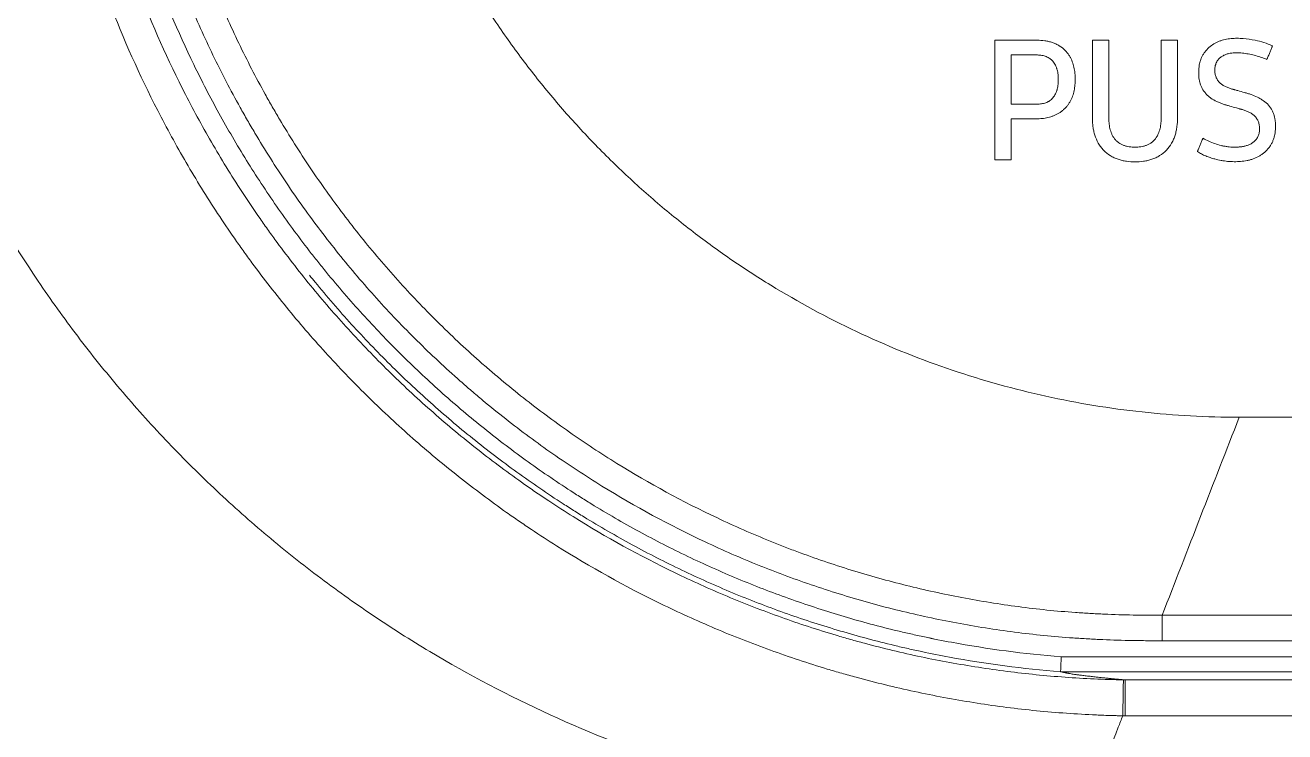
# Model space of a CAD drawing. Header units: millimetres. Extents: x 70151 to 230897, y 35202 to 113211.
# Drawn here: x 172245.05 to 172287.37, y 76240.52 to 76264.26 of the extents above; entities that cross this region are included whole.
import ezdxf

# ---------------------------------------------------------------- set-up
doc = ezdxf.new("R2010")
doc.units = ezdxf.units.MM
doc.header["$LTSCALE"] = 50
doc.layers.add('2-con', color=2, linetype='Continuous')
doc.layers.add('mark-B', color=2, linetype='Continuous', lineweight=20)

# ---------------------------------------------------------------- blocks, each defined once
blk = doc.blocks.new('무풍1way 일반')
at = {"layer": 'mark-B'}
for p, q in [((0, -24.854), (514.58, -24.854)), ((0, -24.854), (514.58, -24.854)), ((514.559, -25.356), (0, -25.356)), ((514.559, -25.356), (0, -25.356)), ((515.396, -43.434), (516.238, -43.434)), ((516.238, -43.929), (515.368, -43.929)), ((516.786, -46.074), (515.368, -46.074))]:
    blk.add_line(p, q, dxfattribs=at)
for points, degree, knots in [([(514.006, -19.591), (513.549, -20.71), (513.044, -21.971), (512.541, -23.242), (512.49, -23.371)], 3, [0, 0, 0, 0, 0.898533, 1, 1, 1, 1]), ([(514.006, -19.591), (513.549, -20.71), (513.044, -21.971), (512.541, -23.242), (512.49, -23.371)], 3, [0, 0, 0, 0, 0.898533, 1, 1, 1, 1]), ([(552.177, -43.727), (551.89, -43.11), (550.912, -41.135), (549.389, -38.588), (547.837, -36.421), (546.899, -35.222), (546.172, -34.341), (545.422, -33.48), (544.391, -32.36), (543.045, -31.015), (541.343, -29.492), (539.561, -28.064), (537.704, -26.736), (535.135, -25.102), (530.414, -22.619), (525.327, -20.934), (520.835, -20.098), (519.133, -19.877), (518.182, -19.786), (517.989, -19.768)], 3, [0, 0, 0, 0, 0.046668, 0.15112, 0.203345, 0.229458, 0.255571, 0.281684, 0.307796, 0.360022, 0.412248, 0.464473, 0.516699, 0.568925, 0.673376, 0.882279, 0.934504, 0.98673, 1, 1, 1, 1]), ([(552.177, -43.727), (551.89, -43.11), (550.912, -41.135), (549.389, -38.588), (547.837, -36.421), (546.899, -35.222), (546.172, -34.341), (545.422, -33.48), (544.391, -32.36), (543.045, -31.015), (541.343, -29.492), (539.561, -28.064), (537.704, -26.736), (535.135, -25.102), (530.414, -22.619), (525.327, -20.934), (520.835, -20.098), (519.133, -19.877), (518.182, -19.786), (517.989, -19.768)], 3, [0, 0, 0, 0, 0.046668, 0.15112, 0.203345, 0.229458, 0.255571, 0.281684, 0.307796, 0.360022, 0.412248, 0.464473, 0.516699, 0.568925, 0.673376, 0.882279, 0.934504, 0.98673, 1, 1, 1, 1]), ([(0, -23.371), (85.402, -23.371), (170.804, -23.371), (277.557, -23.371), (298.907, -23.371), (341.608, -23.371), (362.959, -23.371), (405.66, -23.371), (427.01, -23.371), (469.711, -23.371), (491.062, -23.371), (512.412, -23.371)], 3, [0, 0, 0, 0, 0.5, 0.5, 0.625, 0.625, 0.75, 0.75, 0.875, 0.875, 1, 1, 1, 1]), ([(0, -23.371), (85.402, -23.371), (170.804, -23.371), (277.557, -23.371), (298.907, -23.371), (341.608, -23.371), (362.959, -23.371), (405.66, -23.371), (427.01, -23.371), (469.711, -23.371), (491.062, -23.371), (512.412, -23.371)], 3, [0, 0, 0, 0, 0.5, 0.5, 0.625, 0.625, 0.75, 0.75, 0.875, 0.875, 1, 1, 1, 1]), ([(512.412, -24.578), (512.412, -24.576), (512.412, -24.566), (512.412, -24.53), (512.412, -24.505), (512.412, -24.439), (512.412, -24.399), (512.412, -24.307), (512.412, -24.255), (512.412, -24.14), (512.412, -24.078), (512.412, -23.946), (512.412, -23.877), (512.412, -23.735), (512.412, -23.662), (512.412, -23.516), (512.412, -23.443), (512.412, -23.371)], 3, [0, 0, 0, 0, 0.125, 0.125, 0.25, 0.25, 0.375, 0.375, 0.5, 0.5, 0.625, 0.625, 0.75, 0.75, 0.875, 0.875, 1, 1, 1, 1]), ([(512.412, -24.578), (512.412, -24.576), (512.412, -24.566), (512.412, -24.53), (512.412, -24.505), (512.412, -24.439), (512.412, -24.399), (512.412, -24.307), (512.412, -24.255), (512.412, -24.14), (512.412, -24.078), (512.412, -23.946), (512.412, -23.877), (512.412, -23.735), (512.412, -23.662), (512.412, -23.516), (512.412, -23.443), (512.412, -23.371)], 3, [0, 0, 0, 0, 0.125, 0.125, 0.25, 0.25, 0.375, 0.375, 0.5, 0.5, 0.625, 0.625, 0.75, 0.75, 0.875, 0.875, 1, 1, 1, 1]), ([(512.471, -24.578), (512.471, -24.577), (512.471, -24.568), (512.471, -24.533), (512.471, -24.508), (512.472, -24.443), (512.472, -24.403), (512.473, -24.311), (512.474, -24.259), (512.476, -24.144), (512.477, -24.082), (512.479, -23.95), (512.481, -23.88), (512.483, -23.737), (512.485, -23.664), (512.487, -23.517), (512.489, -23.443), (512.49, -23.371)], 3, [0, 0, 0, 0, 0.125, 0.125, 0.25, 0.25, 0.375, 0.375, 0.5, 0.5, 0.625, 0.625, 0.75, 0.75, 0.875, 0.875, 1, 1, 1, 1]), ([(512.471, -24.578), (512.471, -24.577), (512.471, -24.568), (512.471, -24.533), (512.471, -24.508), (512.472, -24.443), (512.472, -24.403), (512.473, -24.311), (512.474, -24.259), (512.476, -24.144), (512.477, -24.082), (512.479, -23.95), (512.481, -23.88), (512.483, -23.737), (512.485, -23.664), (512.487, -23.517), (512.489, -23.443), (512.49, -23.371)], 3, [0, 0, 0, 0, 0.125, 0.125, 0.25, 0.25, 0.375, 0.375, 0.5, 0.5, 0.625, 0.625, 0.75, 0.75, 0.875, 0.875, 1, 1, 1, 1]), ([(512.49, -23.371), (512.495, -23.371), (512.501, -23.372), (512.511, -23.372), (512.527, -23.372), (512.564, -23.373), (512.638, -23.374), (512.786, -23.378), (513.081, -23.387), (513.671, -23.41), (514.174, -23.441), (515.18, -23.515), (515.847, -23.584), (516.844, -23.715), (517.175, -23.764), (517.837, -23.869), (518.167, -23.926), (519.156, -24.112), (519.813, -24.253), (520.793, -24.492), (521.12, -24.576), (521.608, -24.709), (521.771, -24.755), (522.095, -24.848), (522.257, -24.895), (523.062, -25.139), (523.699, -25.35), (524.957, -25.805), (525.578, -26.049), (526.499, -26.439), (526.803, -26.573), (527.409, -26.849), (527.711, -26.991), (529.207, -27.721), (530.373, -28.369), (531.793, -29.261), (532.215, -29.535), (532.704, -29.865), (532.912, -30.009), (533.05, -30.106), (533.119, -30.154), (533.464, -30.398), (533.736, -30.596), (534.274, -30.998), (534.54, -31.203), (535.328, -31.826), (535.841, -32.254), (536.842, -33.136), (537.33, -33.59), (538.28, -34.523), (538.743, -35.001), (539.644, -35.985), (540.082, -36.489), (540.72, -37.264), (540.929, -37.526), (541.342, -38.056), (541.545, -38.324), (541.795, -38.664), (541.844, -38.732), (541.944, -38.869), (541.993, -38.937), (542.14, -39.143), (542.237, -39.281), (542.526, -39.695), (542.714, -39.974), (543.266, -40.815), (543.617, -41.385), (544.289, -42.538), (544.608, -43.123), (545.519, -44.901), (546.063, -46.118), (546.782, -47.99), (547.005, -48.622), (547.263, -49.423), (547.339, -49.664), (547.413, -49.906), (547.462, -50.067), (547.486, -50.148), (547.605, -50.553), (547.695, -50.877), (547.953, -51.852), (548.106, -52.505), (548.377, -53.813), (548.495, -54.47), (548.696, -55.787), (548.779, -56.448), (548.91, -57.774), (548.958, -58.439), (549.017, -59.773), (549.029, -60.442), (549.02, -61.45), (549.012, -61.786), (548.994, -62.291), (548.986, -62.46), (548.97, -62.797), (548.96, -62.966), (548.906, -63.808), (548.845, -64.479), (548.685, -65.818), (548.587, -66.486), (548.47, -67.151)], 3, [0, 0, 0, 0, 0.000244, 0.000244, 0.000488, 0.000977, 0.001953, 0.003906, 0.007812, 0.015625, 0.03125, 0.03125, 0.0625, 0.0625, 0.078125, 0.078125, 0.09375, 0.09375, 0.125, 0.125, 0.140625, 0.140625, 0.148437, 0.148437, 0.15625, 0.15625, 0.1875, 0.1875, 0.21875, 0.21875, 0.234375, 0.234375, 0.25, 0.25, 0.3125, 0.3125, 0.328125, 0.335937, 0.339844, 0.339844, 0.34375, 0.34375, 0.359375, 0.359375, 0.375, 0.375, 0.40625, 0.40625, 0.4375, 0.4375, 0.46875, 0.46875, 0.5, 0.5, 0.515625, 0.515625, 0.53125, 0.53125, 0.535156, 0.535156, 0.539062, 0.539062, 0.546875, 0.546875, 0.5625, 0.5625, 0.59375, 0.59375, 0.625, 0.625, 0.6875, 0.6875, 0.71875, 0.71875, 0.726562, 0.730469, 0.730469, 0.734375, 0.734375, 0.75, 0.75, 0.78125, 0.78125, 0.8125, 0.8125, 0.84375, 0.84375, 0.875, 0.875, 0.90625, 0.90625, 0.921875, 0.921875, 0.929687, 0.929687, 0.9375, 0.9375, 0.96875, 0.96875, 1, 1, 1, 1]), ([(512.49, -23.371), (512.495, -23.371), (512.501, -23.372), (512.511, -23.372), (512.527, -23.372), (512.564, -23.373), (512.638, -23.374), (512.786, -23.378), (513.081, -23.387), (513.671, -23.41), (514.174, -23.441), (515.18, -23.515), (515.847, -23.584), (516.844, -23.715), (517.175, -23.764), (517.837, -23.869), (518.167, -23.926), (519.156, -24.112), (519.813, -24.253), (520.793, -24.492), (521.12, -24.576), (521.608, -24.709), (521.771, -24.755), (522.095, -24.848), (522.257, -24.895), (523.062, -25.139), (523.699, -25.35), (524.957, -25.805), (525.578, -26.049), (526.499, -26.439), (526.803, -26.573), (527.409, -26.849), (527.711, -26.991), (529.207, -27.721), (530.373, -28.369), (531.793, -29.261), (532.215, -29.535), (532.704, -29.865), (532.912, -30.009), (533.05, -30.106), (533.119, -30.154), (533.464, -30.398), (533.736, -30.596), (534.274, -30.998), (534.54, -31.203), (535.328, -31.826), (535.841, -32.254), (536.842, -33.136), (537.33, -33.59), (538.28, -34.523), (538.743, -35.001), (539.644, -35.985), (540.082, -36.489), (540.72, -37.264), (540.929, -37.526), (541.342, -38.056), (541.545, -38.324), (541.795, -38.664), (541.844, -38.732), (541.944, -38.869), (541.993, -38.937), (542.14, -39.143), (542.237, -39.281), (542.526, -39.695), (542.714, -39.974), (543.266, -40.815), (543.617, -41.385), (544.289, -42.538), (544.608, -43.123), (545.519, -44.901), (546.063, -46.118), (546.782, -47.99), (547.005, -48.622), (547.263, -49.423), (547.339, -49.664), (547.413, -49.906), (547.462, -50.067), (547.486, -50.148), (547.605, -50.553), (547.695, -50.877), (547.953, -51.852), (548.106, -52.505), (548.377, -53.813), (548.495, -54.47), (548.696, -55.787), (548.779, -56.448), (548.91, -57.774), (548.958, -58.439), (549.017, -59.773), (549.029, -60.442), (549.02, -61.45), (549.012, -61.786), (548.994, -62.291), (548.986, -62.46), (548.97, -62.797), (548.96, -62.966), (548.906, -63.808), (548.845, -64.479), (548.685, -65.818), (548.587, -66.486), (548.47, -67.151)], 3, [0, 0, 0, 0, 0.000244, 0.000244, 0.000488, 0.000977, 0.001953, 0.003906, 0.007812, 0.015625, 0.03125, 0.03125, 0.0625, 0.0625, 0.078125, 0.078125, 0.09375, 0.09375, 0.125, 0.125, 0.140625, 0.140625, 0.148437, 0.148437, 0.15625, 0.15625, 0.1875, 0.1875, 0.21875, 0.21875, 0.234375, 0.234375, 0.25, 0.25, 0.3125, 0.3125, 0.328125, 0.335937, 0.339844, 0.339844, 0.34375, 0.34375, 0.359375, 0.359375, 0.375, 0.375, 0.40625, 0.40625, 0.4375, 0.4375, 0.46875, 0.46875, 0.5, 0.5, 0.515625, 0.515625, 0.53125, 0.53125, 0.535156, 0.535156, 0.539062, 0.539062, 0.546875, 0.546875, 0.5625, 0.5625, 0.59375, 0.59375, 0.625, 0.625, 0.6875, 0.6875, 0.71875, 0.71875, 0.726562, 0.730469, 0.730469, 0.734375, 0.734375, 0.75, 0.75, 0.78125, 0.78125, 0.8125, 0.8125, 0.84375, 0.84375, 0.875, 0.875, 0.90625, 0.90625, 0.921875, 0.921875, 0.929687, 0.929687, 0.9375, 0.9375, 0.96875, 0.96875, 1, 1, 1, 1]), ([(512.412, -24.578), (491.061, -24.578), (469.711, -24.578), (427.01, -24.578), (405.659, -24.578), (362.958, -24.578), (320.257, -24.578), (192.154, -24.578), (85.402, -24.578), (0, -24.578)], 3, [0, 0, 0, 0, 0.125, 0.125, 0.25, 0.25, 0.375, 0.5, 1, 1, 1, 1]), ([(512.412, -24.578), (491.061, -24.578), (469.711, -24.578), (427.01, -24.578), (405.659, -24.578), (362.958, -24.578), (320.257, -24.578), (192.154, -24.578), (85.402, -24.578), (0, -24.578)], 3, [0, 0, 0, 0, 0.125, 0.125, 0.25, 0.25, 0.375, 0.5, 1, 1, 1, 1]), ([(514.579, -24.854), (514.372, -24.809), (514.117, -24.759), (513.189, -24.651), (512.747, -24.607), (512.414, -24.578)], 2, [0, 0, 0, 0.245966, 0.530637, 0.812612, 1, 1, 1]), ([(514.579, -24.854), (514.372, -24.809), (514.117, -24.759), (513.189, -24.651), (512.747, -24.607), (512.414, -24.578)], 2, [0, 0, 0, 0.245966, 0.530637, 0.812612, 1, 1, 1]), ([(547.409, -67), (547.413, -66.98), (547.416, -66.959), (547.423, -66.919), (547.434, -66.858), (547.458, -66.717), (547.504, -66.434), (547.592, -65.868), (547.657, -65.381), (547.775, -64.406), (547.835, -63.754), (547.888, -62.937), (547.898, -62.773), (547.915, -62.446), (547.922, -62.282), (547.941, -61.792), (547.949, -61.465), (547.959, -60.488), (547.948, -59.838), (547.893, -58.543), (547.847, -57.897), (547.722, -56.61), (547.642, -55.969), (547.449, -54.69), (547.335, -54.053), (547.073, -52.782), (546.924, -52.149), (546.675, -51.202), (546.587, -50.887), (546.472, -50.494), (546.449, -50.415), (546.402, -50.259), (546.331, -50.024), (546.061, -49.166), (545.79, -48.399), (545.093, -46.581), (544.566, -45.4), (543.682, -43.674), (543.371, -43.107), (542.72, -41.987), (542.378, -41.434), (541.842, -40.618), (541.66, -40.347), (541.38, -39.945), (541.285, -39.811), (541.142, -39.611), (541.094, -39.545), (540.998, -39.412), (540.756, -39.082), (540.51, -38.757), (540.109, -38.242), (539.905, -37.988), (539.285, -37.236), (538.86, -36.747), (537.984, -35.794), (537.534, -35.33), (536.61, -34.426), (536.136, -33.987), (535.163, -33.132), (534.665, -32.718), (533.898, -32.114), (533.64, -31.916), (533.117, -31.527), (532.852, -31.335), (532.517, -31.1), (532.45, -31.053), (532.315, -30.96), (532.113, -30.82), (531.638, -30.501), (531.227, -30.236), (529.847, -29.374), (528.713, -28.748), (527.258, -28.044), (526.965, -27.907), (526.376, -27.642), (526.08, -27.513), (525.185, -27.137), (524.581, -26.903), (523.359, -26.465), (522.74, -26.263), (521.957, -26.029), (521.8, -25.984), (521.485, -25.895), (521.327, -25.851), (520.852, -25.724), (520.535, -25.643), (519.582, -25.415), (518.944, -25.28), (517.664, -25.046), (517.021, -24.946), (515.73, -24.781), (515.082, -24.716), (513.78, -24.621), (513.127, -24.591), (512.471, -24.578)], 3, [0, 0, 0, 0, 0.000977, 0.000977, 0.001953, 0.003906, 0.007813, 0.015625, 0.03125, 0.03125, 0.0625, 0.0625, 0.070312, 0.070312, 0.078125, 0.078125, 0.09375, 0.09375, 0.125, 0.125, 0.15625, 0.15625, 0.1875, 0.1875, 0.21875, 0.21875, 0.25, 0.25, 0.265625, 0.265625, 0.269531, 0.269531, 0.273437, 0.28125, 0.3125, 0.3125, 0.375, 0.375, 0.40625, 0.40625, 0.4375, 0.4375, 0.453125, 0.453125, 0.460937, 0.460937, 0.464844, 0.464844, 0.46875, 0.484375, 0.484375, 0.5, 0.5, 0.53125, 0.53125, 0.5625, 0.5625, 0.59375, 0.59375, 0.625, 0.625, 0.640625, 0.640625, 0.65625, 0.65625, 0.660156, 0.660156, 0.664062, 0.671875, 0.6875, 0.6875, 0.75, 0.75, 0.765625, 0.765625, 0.78125, 0.78125, 0.8125, 0.8125, 0.84375, 0.84375, 0.851562, 0.851562, 0.859375, 0.859375, 0.875, 0.875, 0.90625, 0.90625, 0.9375, 0.9375, 0.96875, 0.96875, 1, 1, 1, 1]), ([(547.409, -67), (547.413, -66.98), (547.416, -66.959), (547.423, -66.919), (547.434, -66.858), (547.458, -66.717), (547.504, -66.434), (547.592, -65.868), (547.657, -65.381), (547.775, -64.406), (547.835, -63.754), (547.888, -62.937), (547.898, -62.773), (547.915, -62.446), (547.922, -62.282), (547.941, -61.792), (547.949, -61.465), (547.959, -60.488), (547.948, -59.838), (547.893, -58.543), (547.847, -57.897), (547.722, -56.61), (547.642, -55.969), (547.449, -54.69), (547.335, -54.053), (547.073, -52.782), (546.924, -52.149), (546.675, -51.202), (546.587, -50.887), (546.472, -50.494), (546.449, -50.415), (546.402, -50.259), (546.331, -50.024), (546.061, -49.166), (545.79, -48.399), (545.093, -46.581), (544.566, -45.4), (543.682, -43.674), (543.371, -43.107), (542.72, -41.987), (542.378, -41.434), (541.842, -40.618), (541.66, -40.347), (541.38, -39.945), (541.285, -39.811), (541.142, -39.611), (541.094, -39.545), (540.998, -39.412), (540.756, -39.082), (540.51, -38.757), (540.109, -38.242), (539.905, -37.988), (539.285, -37.236), (538.86, -36.747), (537.984, -35.794), (537.534, -35.33), (536.61, -34.426), (536.136, -33.987), (535.163, -33.132), (534.665, -32.718), (533.898, -32.114), (533.64, -31.916), (533.117, -31.527), (532.852, -31.335), (532.517, -31.1), (532.45, -31.053), (532.315, -30.96), (532.113, -30.82), (531.638, -30.501), (531.227, -30.236), (529.847, -29.374), (528.713, -28.748), (527.258, -28.044), (526.965, -27.907), (526.376, -27.642), (526.08, -27.513), (525.185, -27.137), (524.581, -26.903), (523.359, -26.465), (522.74, -26.263), (521.957, -26.029), (521.8, -25.984), (521.485, -25.895), (521.327, -25.851), (520.852, -25.724), (520.535, -25.643), (519.582, -25.415), (518.944, -25.28), (517.664, -25.046), (517.021, -24.946), (515.73, -24.781), (515.082, -24.716), (513.78, -24.621), (513.127, -24.591), (512.471, -24.578)], 3, [0, 0, 0, 0, 0.000977, 0.000977, 0.001953, 0.003906, 0.007812, 0.015625, 0.03125, 0.03125, 0.0625, 0.0625, 0.070312, 0.070312, 0.078125, 0.078125, 0.09375, 0.09375, 0.125, 0.125, 0.15625, 0.15625, 0.1875, 0.1875, 0.21875, 0.21875, 0.25, 0.25, 0.265625, 0.265625, 0.269531, 0.269531, 0.273437, 0.28125, 0.3125, 0.3125, 0.375, 0.375, 0.40625, 0.40625, 0.4375, 0.4375, 0.453125, 0.453125, 0.460937, 0.460937, 0.464844, 0.464844, 0.46875, 0.484375, 0.484375, 0.5, 0.5, 0.53125, 0.53125, 0.5625, 0.5625, 0.59375, 0.59375, 0.625, 0.625, 0.640625, 0.640625, 0.65625, 0.65625, 0.660156, 0.660156, 0.664062, 0.671875, 0.6875, 0.6875, 0.75, 0.75, 0.765625, 0.765625, 0.78125, 0.78125, 0.8125, 0.8125, 0.84375, 0.84375, 0.851562, 0.851562, 0.859375, 0.859375, 0.875, 0.875, 0.90625, 0.90625, 0.9375, 0.9375, 0.96875, 0.96875, 1, 1, 1, 1]), ([(514.559, -25.356), (514.559, -25.352), (514.559, -25.348), (514.56, -25.34), (514.56, -25.336), (514.56, -25.324), (514.561, -25.315), (514.562, -25.291), (514.562, -25.275), (514.564, -25.243), (514.564, -25.227), (514.565, -25.197), (514.567, -25.166), (514.568, -25.137), (514.569, -25.109), (514.569, -25.094), (514.571, -25.054), (514.572, -25.029), (514.573, -24.994), (514.574, -24.983), (514.575, -24.962), (514.575, -24.952), (514.576, -24.925), (514.577, -24.909), (514.577, -24.89), (514.578, -24.884), (514.578, -24.874), (514.578, -24.869), (514.579, -24.859), (514.579, -24.855), (514.579, -24.854)], 3, [0, 0, 0, 0, 0.015625, 0.015625, 0.03125, 0.03125, 0.0625, 0.0625, 0.125, 0.125, 0.1875, 0.1875, 0.25, 0.3125, 0.3125, 0.375, 0.375, 0.5, 0.5, 0.5625, 0.5625, 0.625, 0.625, 0.75, 0.75, 0.8125, 0.8125, 0.875, 0.875, 1, 1, 1, 1]), ([(514.559, -25.356), (514.559, -25.352), (514.559, -25.348), (514.56, -25.34), (514.56, -25.336), (514.56, -25.324), (514.561, -25.315), (514.562, -25.291), (514.562, -25.275), (514.564, -25.243), (514.564, -25.227), (514.565, -25.197), (514.567, -25.166), (514.568, -25.137), (514.569, -25.109), (514.569, -25.094), (514.571, -25.054), (514.572, -25.029), (514.573, -24.994), (514.574, -24.983), (514.575, -24.962), (514.575, -24.952), (514.576, -24.925), (514.577, -24.909), (514.577, -24.89), (514.578, -24.884), (514.578, -24.874), (514.578, -24.869), (514.579, -24.859), (514.579, -24.855), (514.579, -24.854)], 3, [0, 0, 0, 0, 0.015625, 0.015625, 0.03125, 0.03125, 0.0625, 0.0625, 0.125, 0.125, 0.1875, 0.1875, 0.25, 0.3125, 0.3125, 0.375, 0.375, 0.5, 0.5, 0.5625, 0.5625, 0.625, 0.625, 0.75, 0.75, 0.8125, 0.8125, 0.875, 0.875, 1, 1, 1, 1]), ([(514.579, -24.854), (515.835, -24.952), (517.081, -25.115), (518.625, -25.401), (519.087, -25.492), (519.548, -25.593), (519.855, -25.663), (520.009, -25.698), (520.773, -25.882), (521.379, -26.044), (522.576, -26.398), (523.169, -26.59), (524.342, -27.004), (524.922, -27.226), (526.069, -27.7), (526.637, -27.951), (527.76, -28.484), (528.87, -29.046), (529.956, -29.669), (530.626, -30.077), (530.759, -30.16), (531.026, -30.327), (531.159, -30.412), (531.555, -30.668), (532.339, -31.189), (533.098, -31.738), (534.089, -32.494), (534.573, -32.884), (535.52, -33.688), (535.983, -34.102), (536.887, -34.953), (537.328, -35.391), (538.189, -36.29), (538.609, -36.752), (539.222, -37.463), (539.423, -37.703), (539.684, -38.022), (539.746, -38.099), (539.808, -38.175)], 3, [0, 0, 0, 0, 0.127738, 0.127738, 0.159673, 0.17564, 0.17564, 0.191608, 0.191608, 0.255477, 0.255477, 0.319346, 0.319346, 0.383215, 0.383215, 0.447084, 0.447084, 0.510954, 0.574823, 0.574823, 0.59079, 0.59079, 0.606757, 0.606757, 0.638692, 0.702561, 0.702561, 0.76643, 0.76643, 0.8303, 0.8303, 0.894169, 0.894169, 0.958038, 0.958038, 0.989973, 0.989973, 1, 1, 1, 1]), ([(514.579, -24.854), (515.835, -24.952), (517.081, -25.115), (518.625, -25.401), (519.087, -25.492), (519.548, -25.593), (519.855, -25.663), (520.009, -25.698), (520.773, -25.882), (521.379, -26.044), (522.576, -26.398), (523.169, -26.59), (524.342, -27.004), (524.922, -27.226), (526.069, -27.7), (526.637, -27.951), (527.76, -28.484), (528.87, -29.046), (529.956, -29.669), (530.626, -30.077), (530.759, -30.16), (531.026, -30.327), (531.159, -30.412), (531.555, -30.668), (532.339, -31.189), (533.098, -31.738), (534.089, -32.494), (534.573, -32.884), (535.52, -33.688), (535.983, -34.102), (536.887, -34.953), (537.328, -35.391), (538.189, -36.29), (538.609, -36.752), (539.222, -37.463), (539.423, -37.703), (539.684, -38.022), (539.746, -38.099), (539.808, -38.175)], 3, [0, 0, 0, 0, 0.127738, 0.127738, 0.159673, 0.17564, 0.17564, 0.191608, 0.191608, 0.255477, 0.255477, 0.319346, 0.319346, 0.383215, 0.383215, 0.447084, 0.447084, 0.510954, 0.574823, 0.574823, 0.59079, 0.59079, 0.606757, 0.606757, 0.638692, 0.702561, 0.702561, 0.76643, 0.76643, 0.8303, 0.8303, 0.894169, 0.894169, 0.958038, 0.958038, 0.989973, 0.989973, 1, 1, 1, 1]), ([(546.707, -66.876), (546.922, -65.653), (547.073, -64.424), (547.203, -62.572), (547.229, -61.953), (547.243, -61.178), (547.244, -61.023), (547.245, -60.713), (547.244, -60.248), (547.234, -59.784), (547.212, -59.168), (547.197, -58.86), (547.159, -58.246), (547.136, -57.94), (547.056, -57.023), (546.986, -56.414), (546.817, -55.201), (546.716, -54.597), (546.485, -53.395), (546.353, -52.796), (546.132, -51.902), (546.055, -51.604), (545.891, -51.011), (545.72, -50.418), (545.51, -49.755), (545.386, -49.387), (545.336, -49.24), (545.311, -49.167), (545.235, -48.947), (544.77, -47.632), (544.231, -46.358), (543.43, -44.704), (543.149, -44.16), (542.559, -43.087), (542.25, -42.559), (541.604, -41.516), (541.268, -41.003), (540.566, -39.991), (540.201, -39.493), (539.774, -38.941), (539.726, -38.88), (539.631, -38.758), (539.582, -38.697), (539.438, -38.515), (539.146, -38.153), (538.848, -37.798), (538.244, -37.097), (537.831, -36.642), (536.982, -35.755), (536.547, -35.323), (535.656, -34.483), (535.2, -34.075), (534.267, -33.282), (533.789, -32.898), (532.813, -32.152), (532.315, -31.791), (531.55, -31.268), (531.293, -31.096), (530.902, -30.844), (530.771, -30.76), (530.509, -30.595), (529.85, -30.187), (528.647, -29.496), (527.552, -28.941), (526.445, -28.416), (525.886, -28.167), (524.754, -27.7), (524.182, -27.481), (523.027, -27.072), (522.443, -26.882), (521.262, -26.532), (520.665, -26.372), (519.912, -26.191), (519.76, -26.156), (519.458, -26.088), (519.003, -25.988), (518.547, -25.897), (517.025, -25.615), (515.797, -25.453), (514.559, -25.356)], 3, [0, 0, 0, 0, 0.0625, 0.0625, 0.09375, 0.09375, 0.101562, 0.101562, 0.109375, 0.125, 0.125, 0.140625, 0.140625, 0.15625, 0.15625, 0.1875, 0.1875, 0.21875, 0.21875, 0.25, 0.25, 0.265625, 0.265625, 0.28125, 0.296875, 0.300781, 0.300781, 0.304687, 0.304687, 0.3125, 0.375, 0.375, 0.40625, 0.40625, 0.4375, 0.4375, 0.46875, 0.46875, 0.5, 0.5, 0.503906, 0.503906, 0.507812, 0.507812, 0.515625, 0.53125, 0.53125, 0.5625, 0.5625, 0.59375, 0.59375, 0.625, 0.625, 0.65625, 0.65625, 0.6875, 0.6875, 0.703125, 0.703125, 0.710937, 0.710937, 0.71875, 0.75, 0.78125, 0.78125, 0.8125, 0.8125, 0.84375, 0.84375, 0.875, 0.875, 0.90625, 0.90625, 0.914062, 0.914062, 0.921875, 0.9375, 0.9375, 1, 1, 1, 1]), ([(546.707, -66.876), (546.922, -65.653), (547.073, -64.424), (547.203, -62.572), (547.229, -61.953), (547.243, -61.178), (547.244, -61.023), (547.245, -60.713), (547.244, -60.248), (547.234, -59.784), (547.212, -59.168), (547.197, -58.86), (547.159, -58.246), (547.136, -57.94), (547.056, -57.023), (546.986, -56.414), (546.817, -55.201), (546.716, -54.597), (546.485, -53.395), (546.353, -52.796), (546.132, -51.902), (546.055, -51.604), (545.891, -51.011), (545.72, -50.418), (545.51, -49.755), (545.386, -49.387), (545.336, -49.24), (545.311, -49.167), (545.235, -48.947), (544.77, -47.632), (544.231, -46.358), (543.43, -44.704), (543.149, -44.16), (542.559, -43.087), (542.25, -42.559), (541.604, -41.516), (541.268, -41.003), (540.566, -39.991), (540.201, -39.493), (539.774, -38.941), (539.726, -38.88), (539.631, -38.758), (539.582, -38.697), (539.438, -38.515), (539.146, -38.153), (538.848, -37.798), (538.244, -37.097), (537.831, -36.642), (536.982, -35.755), (536.547, -35.323), (535.656, -34.483), (535.2, -34.075), (534.267, -33.282), (533.789, -32.898), (532.813, -32.152), (532.315, -31.791), (531.55, -31.268), (531.293, -31.096), (530.902, -30.844), (530.771, -30.76), (530.509, -30.595), (529.85, -30.187), (528.647, -29.496), (527.552, -28.941), (526.445, -28.416), (525.886, -28.167), (524.754, -27.7), (524.182, -27.481), (523.027, -27.072), (522.443, -26.882), (521.262, -26.532), (520.665, -26.372), (519.912, -26.191), (519.76, -26.156), (519.458, -26.088), (519.003, -25.988), (518.547, -25.897), (517.025, -25.615), (515.797, -25.453), (514.559, -25.356)], 3, [0, 0, 0, 0, 0.0625, 0.0625, 0.09375, 0.09375, 0.101563, 0.101563, 0.109375, 0.125, 0.125, 0.140625, 0.140625, 0.15625, 0.15625, 0.1875, 0.1875, 0.21875, 0.21875, 0.25, 0.25, 0.265625, 0.265625, 0.28125, 0.296875, 0.300781, 0.300781, 0.304688, 0.304688, 0.3125, 0.375, 0.375, 0.40625, 0.40625, 0.4375, 0.4375, 0.46875, 0.46875, 0.5, 0.5, 0.503906, 0.503906, 0.507813, 0.507813, 0.515625, 0.53125, 0.53125, 0.5625, 0.5625, 0.59375, 0.59375, 0.625, 0.625, 0.65625, 0.65625, 0.6875, 0.6875, 0.703125, 0.703125, 0.710938, 0.710938, 0.71875, 0.75, 0.78125, 0.78125, 0.8125, 0.8125, 0.84375, 0.84375, 0.875, 0.875, 0.90625, 0.90625, 0.914063, 0.914063, 0.921875, 0.9375, 0.9375, 1, 1, 1, 1]), ([(0, -25.896), (42.597, -25.895), (85.195, -25.895), (149.091, -25.895), (170.389, -25.895), (212.986, -25.896), (234.285, -25.896), (276.882, -25.896), (298.181, -25.897), (340.778, -25.896), (362.077, -25.896), (404.674, -25.895), (425.973, -25.894), (452.596, -25.895), (457.921, -25.896), (468.57, -25.897), (473.895, -25.897), (484.544, -25.898), (489.869, -25.897), (496.525, -25.896), (497.856, -25.896), (500.518, -25.895), (501.849, -25.895), (503.846, -25.895), (504.512, -25.895), (505.843, -25.895), (506.508, -25.895), (507.84, -25.896), (508.505, -25.896), (509.504, -25.895), (509.836, -25.895), (510.336, -25.894), (510.502, -25.894), (510.835, -25.893), (511.001, -25.893), (511.168, -25.893)], 3, [0, 0, 0, 0, 0.25, 0.25, 0.375, 0.375, 0.5, 0.5, 0.625, 0.625, 0.75, 0.75, 0.875, 0.875, 0.90625, 0.90625, 0.9375, 0.9375, 0.96875, 0.96875, 0.976563, 0.976563, 0.984375, 0.984375, 0.988281, 0.988281, 0.992188, 0.992188, 0.996094, 0.996094, 0.998047, 0.998047, 0.999023, 0.999023, 1, 1, 1, 1]), ([(511.166, -26.749), (511.167, -26.686), (511.167, -26.623), (511.167, -26.502), (511.167, -26.443), (511.167, -26.332), (511.167, -26.28), (511.167, -26.183), (511.167, -26.139), (511.167, -26.06), (511.167, -26.025), (511.167, -25.967), (511.167, -25.944), (511.168, -25.908), (511.168, -25.897), (511.168, -25.886), (511.168, -25.886), (511.168, -25.893)], 3, [0, 0, 0, 0, 0.125, 0.125, 0.25, 0.25, 0.375, 0.375, 0.5, 0.5, 0.625, 0.625, 0.75, 0.75, 0.875, 0.875, 1, 1, 1, 1]), ([(511.168, -25.893), (511.334, -25.893), (511.5, -25.894), (511.833, -25.897), (511.999, -25.899), (512.498, -25.908), (512.831, -25.918), (513.329, -25.939), (513.495, -25.947), (513.827, -25.966), (513.993, -25.976), (514.488, -26.011), (514.818, -26.039), (515.803, -26.137), (516.456, -26.222), (517.753, -26.427), (518.398, -26.547), (519.68, -26.824), (520.318, -26.98), (521.584, -27.33), (522.213, -27.523), (523.151, -27.84), (523.462, -27.95), (523.928, -28.122), (524.083, -28.181), (524.393, -28.3), (524.548, -28.361), (525.319, -28.672), (525.926, -28.936), (527.717, -29.779), (528.872, -30.404), (530.546, -31.437), (531.642, -32.157), (532.7, -32.941), (533.478, -33.553), (533.735, -33.761), (534.117, -34.079), (534.307, -34.239), (534.496, -34.402), (534.621, -34.511), (534.684, -34.566), (535.244, -35.061), (535.728, -35.512), (536.665, -36.44), (537.119, -36.915), (537.998, -37.89), (538.423, -38.39), (539.245, -39.411), (539.641, -39.934), (540.405, -41.003), (540.773, -41.549), (541.302, -42.385), (541.561, -42.808), (541.812, -43.238), (541.978, -43.526), (542.06, -43.671), (542.463, -44.396), (542.767, -44.983), (543.34, -46.17), (543.877, -47.369), (544.578, -49.206), (544.976, -50.455), (545.339, -51.716), (545.503, -52.353), (545.722, -53.318), (545.791, -53.642), (545.887, -54.129), (545.934, -54.373), (545.978, -54.618), (546.006, -54.782), (546.02, -54.864), (546.144, -55.601), (546.235, -56.256), (546.378, -57.566), (546.431, -58.221), (546.499, -59.531), (546.515, -60.186), (546.509, -61.496), (546.488, -62.151), (546.408, -63.461), (546.35, -64.116), (546.234, -65.098), (546.19, -65.426), (546.094, -66.081), (546.041, -66.408), (545.958, -66.899), (545.929, -67.063), (545.871, -67.39), (545.813, -67.717), (545.755, -68.044), (545.696, -68.371), (545.667, -68.534), (545.638, -68.698)], 3, [0, 0, 0, 0, 0.007813, 0.007813, 0.015625, 0.015625, 0.03125, 0.03125, 0.039063, 0.039063, 0.046875, 0.046875, 0.0625, 0.0625, 0.09375, 0.09375, 0.125, 0.125, 0.15625, 0.15625, 0.1875, 0.1875, 0.203125, 0.203125, 0.210938, 0.210938, 0.21875, 0.21875, 0.25, 0.25, 0.3125, 0.3125, 0.34375, 0.375, 0.375, 0.390625, 0.390625, 0.398438, 0.402344, 0.402344, 0.40625, 0.40625, 0.4375, 0.4375, 0.46875, 0.46875, 0.5, 0.5, 0.53125, 0.53125, 0.5625, 0.5625, 0.578125, 0.585938, 0.585938, 0.59375, 0.59375, 0.625, 0.625, 0.65625, 0.6875, 0.71875, 0.71875, 0.75, 0.75, 0.765625, 0.765625, 0.773438, 0.777344, 0.777344, 0.78125, 0.78125, 0.8125, 0.8125, 0.84375, 0.84375, 0.875, 0.875, 0.90625, 0.90625, 0.9375, 0.9375, 0.953125, 0.953125, 0.96875, 0.96875, 0.976563, 0.976563, 0.984375, 0.992188, 0.992188, 1, 1, 1, 1]), ([(511.166, -26.749), (511, -26.749), (510.834, -26.749), (510.501, -26.75), (510.334, -26.75), (509.835, -26.751), (509.502, -26.752), (508.504, -26.752), (507.839, -26.752), (506.507, -26.751), (505.842, -26.751), (504.511, -26.751), (503.845, -26.751), (501.848, -26.751), (500.517, -26.752), (497.855, -26.752), (496.524, -26.753), (489.868, -26.754), (484.543, -26.754), (473.894, -26.754), (468.569, -26.753), (457.92, -26.752), (452.595, -26.752), (425.972, -26.75), (404.673, -26.751), (362.076, -26.752), (340.778, -26.753), (298.18, -26.753), (276.882, -26.753), (234.285, -26.752), (212.986, -26.752), (170.389, -26.752), (149.09, -26.751), (85.194, -26.751), (42.597, -26.751), (0, -26.752)], 3, [0, 0, 0, 0, 0.000977, 0.000977, 0.001953, 0.001953, 0.003906, 0.003906, 0.007813, 0.007813, 0.011719, 0.011719, 0.015625, 0.015625, 0.023438, 0.023438, 0.03125, 0.03125, 0.0625, 0.0625, 0.09375, 0.09375, 0.125, 0.125, 0.25, 0.25, 0.375, 0.375, 0.5, 0.5, 0.625, 0.625, 0.75, 0.75, 1, 1, 1, 1]), ([(544.69, -68.491), (544.718, -68.332), (544.746, -68.173), (544.803, -67.854), (544.86, -67.536), (544.917, -67.218), (544.973, -66.899), (545.001, -66.74), (545.082, -66.262), (545.134, -65.943), (545.228, -65.305), (545.271, -64.986), (545.384, -64.029), (545.441, -63.392), (545.519, -62.116), (545.54, -61.478), (545.546, -60.203), (545.531, -59.565), (545.465, -58.289), (545.415, -57.651), (545.276, -56.376), (545.188, -55.738), (545.055, -54.94), (545.027, -54.781), (544.969, -54.463), (544.879, -53.987), (544.779, -53.515), (544.566, -52.575), (544.407, -51.954), (544.054, -50.726), (543.668, -49.509), (542.987, -47.72), (542.465, -46.552), (541.908, -45.396), (541.612, -44.824), (541.22, -44.117), (541.14, -43.976), (540.98, -43.696), (540.736, -43.277), (540.484, -42.865), (539.969, -42.05), (539.611, -41.518), (538.868, -40.476), (538.483, -39.967), (537.684, -38.971), (537.271, -38.484), (536.416, -37.534), (535.974, -37.07), (535.063, -36.166), (534.593, -35.725), (534.048, -35.243), (533.987, -35.189), (533.865, -35.083), (533.682, -34.924), (533.251, -34.559), (532.876, -34.254), (532.119, -33.657), (531.09, -32.892), (530.024, -32.189), (528.396, -31.18), (527.272, -30.568), (525.53, -29.744), (524.94, -29.485), (524.189, -29.181), (524.039, -29.121), (523.738, -29.004), (523.285, -28.832), (522.831, -28.67), (521.918, -28.359), (521.306, -28.169), (520.074, -27.826), (519.454, -27.672), (518.206, -27.399), (517.579, -27.28), (516.316, -27.077), (515.681, -26.992), (514.721, -26.894), (514.401, -26.866), (513.918, -26.831), (513.757, -26.821), (513.434, -26.802), (513.272, -26.794), (512.786, -26.773), (512.463, -26.764), (511.977, -26.755), (511.815, -26.753), (511.572, -26.751), (511.45, -26.75), (511.328, -26.75), (511.247, -26.749), (511.207, -26.749), (511.166, -26.749)], 3, [0, 0, 0, 0, 0.007813, 0.007813, 0.015625, 0.023438, 0.023438, 0.03125, 0.03125, 0.046875, 0.046875, 0.0625, 0.0625, 0.09375, 0.09375, 0.125, 0.125, 0.15625, 0.15625, 0.1875, 0.1875, 0.21875, 0.21875, 0.226563, 0.226563, 0.234375, 0.25, 0.25, 0.28125, 0.28125, 0.3125, 0.34375, 0.375, 0.375, 0.40625, 0.40625, 0.414063, 0.414063, 0.421875, 0.4375, 0.4375, 0.46875, 0.46875, 0.5, 0.5, 0.53125, 0.53125, 0.5625, 0.5625, 0.59375, 0.59375, 0.597656, 0.597656, 0.601563, 0.609375, 0.625, 0.625, 0.65625, 0.6875, 0.6875, 0.75, 0.75, 0.78125, 0.78125, 0.789063, 0.789063, 0.796875, 0.8125, 0.8125, 0.84375, 0.84375, 0.875, 0.875, 0.90625, 0.90625, 0.9375, 0.9375, 0.953125, 0.953125, 0.960938, 0.960938, 0.96875, 0.96875, 0.984375, 0.984375, 0.992188, 0.992188, 0.996094, 0.998047, 0.998047, 1, 1, 1, 1]), ([(0, -33.404), (42.382, -33.404), (127.145, -33.404), (233.099, -33.404), (317.862, -33.404), (381.434, -33.404), (445.007, -33.404), (487.388, -33.404), (508.579, -33.404)], 3, [0, 0, 0, 0, 0.25, 0.5, 0.625, 0.75, 0.875, 1, 1, 1, 1]), ([(508.579, -33.404), (509.124, -33.404), (510.214, -33.433), (511.845, -33.567), (513.466, -33.788), (516.68, -34.405), (520.316, -35.634), (523.69, -37.429), (525.526, -38.606), (526.853, -39.562), (528.126, -40.589), (529.341, -41.683), (530.304, -42.649), (531.041, -43.451), (531.577, -44.068), (532.097, -44.7), (532.766, -45.56), (533.762, -46.952), (534.514, -48.18), (534.946, -48.962)], 3, [0, 0, 0, 0, 0.050917, 0.101833, 0.15275, 0.203666, 0.407333, 0.509166, 0.560082, 0.610999, 0.661916, 0.712832, 0.763749, 0.789207, 0.814665, 0.840124, 0.865582, 0.916498, 1, 1, 1, 1]), ([(507.594, -43.89), (507.545, -43.834), (507.504, -43.774), (507.463, -43.694), (507.455, -43.677), (507.441, -43.644), (507.434, -43.627), (507.415, -43.576), (507.404, -43.541), (507.386, -43.47), (507.379, -43.435), (507.371, -43.381), (507.369, -43.363), (507.365, -43.326), (507.363, -43.308), (507.359, -43.253), (507.358, -43.217), (507.358, -43.145), (507.36, -43.108), (507.367, -43), (507.377, -42.929), (507.399, -42.84), (507.403, -42.822), (507.413, -42.787), (507.43, -42.735), (507.464, -42.65), (507.506, -42.57), (507.536, -42.524), (507.556, -42.494), (507.567, -42.479), (507.623, -42.406), (507.673, -42.354), (507.742, -42.294), (507.756, -42.283), (507.785, -42.26), (507.8, -42.249), (507.845, -42.217), (507.875, -42.198), (507.97, -42.144), (508.036, -42.114), (508.14, -42.077), (508.175, -42.066), (508.245, -42.046), (508.28, -42.038), (508.387, -42.016), (508.459, -42.007), (508.567, -41.998), (508.603, -41.996), (508.676, -41.993), (508.713, -41.993), (508.822, -41.994), (508.895, -41.998), (509.004, -42.008), (509.041, -42.013), (509.113, -42.023), (509.221, -42.04), (509.328, -42.065), (509.398, -42.084)], 3, [0, 0, 0, 0, 0.0625, 0.0625, 0.078125, 0.078125, 0.09375, 0.09375, 0.125, 0.125, 0.15625, 0.15625, 0.171875, 0.171875, 0.1875, 0.1875, 0.21875, 0.21875, 0.25, 0.25, 0.3125, 0.3125, 0.328125, 0.328125, 0.34375, 0.375, 0.40625, 0.421875, 0.421875, 0.4375, 0.4375, 0.5, 0.5, 0.515625, 0.515625, 0.53125, 0.53125, 0.5625, 0.5625, 0.625, 0.625, 0.65625, 0.65625, 0.6875, 0.6875, 0.75, 0.75, 0.78125, 0.78125, 0.8125, 0.8125, 0.875, 0.875, 0.90625, 0.90625, 0.9375, 1, 1, 1, 1]), ([(509.398, -42.084), (509.45, -42.097), (509.501, -42.112), (509.602, -42.146), (509.653, -42.165), (509.751, -42.206), (509.799, -42.228), (509.894, -42.277), (509.94, -42.304), (509.985, -42.333)], 3, [0, 0, 0, 0, 0.25, 0.25, 0.5, 0.5, 0.75, 0.75, 1, 1, 1, 1]), ([(512.08, -41.989), (511.984, -41.989), (511.888, -41.995), (511.768, -42.012), (511.744, -42.016), (511.697, -42.025), (511.626, -42.039), (511.511, -42.072), (511.423, -42.107), (511.358, -42.138), (511.336, -42.148), (511.294, -42.171), (511.273, -42.184), (511.17, -42.247), (511.095, -42.308), (511.027, -42.377)], 3, [0, 0, 0, 0, 0.25, 0.25, 0.3125, 0.3125, 0.375, 0.5, 0.625, 0.625, 0.6875, 0.6875, 0.75, 0.75, 1, 1, 1, 1]), ([(513.133, -42.377), (513.066, -42.308), (512.991, -42.247), (512.889, -42.184), (512.868, -42.172), (512.825, -42.149), (512.761, -42.116), (512.65, -42.072), (512.558, -42.046), (512.464, -42.024), (512.416, -42.015), (512.273, -41.995), (512.177, -41.989), (512.08, -41.989)], 3, [0, 0, 0, 0, 0.25, 0.25, 0.3125, 0.3125, 0.375, 0.5, 0.625, 0.625, 0.75, 0.75, 1, 1, 1, 1]), ([(508.109, -42.645), (508.077, -42.67), (508.047, -42.697), (508.008, -42.744), (507.996, -42.76), (507.974, -42.794), (507.964, -42.812), (507.937, -42.866), (507.923, -42.904), (507.904, -42.983), (507.898, -43.023), (507.895, -43.083), (507.895, -43.103), (507.896, -43.133), (507.896, -43.143), (507.898, -43.164), (507.899, -43.174), (507.904, -43.224), (507.912, -43.263), (507.929, -43.321), (507.939, -43.349), (507.952, -43.377), (507.961, -43.395), (507.966, -43.404), (507.991, -43.448), (508.015, -43.481), (508.042, -43.511)], 3, [0, 0, 0, 0, 0.125, 0.125, 0.1875, 0.1875, 0.25, 0.25, 0.375, 0.375, 0.5, 0.5, 0.5625, 0.5625, 0.59375, 0.59375, 0.625, 0.625, 0.75, 0.75, 0.8125, 0.84375, 0.84375, 0.875, 0.875, 1, 1, 1, 1]), ([(509.797, -42.781), (509.667, -42.709), (509.534, -42.647), (509.327, -42.575), (509.257, -42.554), (509.15, -42.528), (509.095, -42.517), (509.041, -42.508), (509.004, -42.502), (508.985, -42.499), (508.893, -42.488), (508.819, -42.483), (508.708, -42.481), (508.671, -42.482), (508.615, -42.485), (508.596, -42.486), (508.559, -42.489), (508.541, -42.491), (508.486, -42.498), (508.449, -42.504), (508.377, -42.519), (508.342, -42.529), (508.289, -42.547), (508.272, -42.554), (508.237, -42.568), (508.22, -42.576), (508.17, -42.602), (508.139, -42.622), (508.109, -42.645)], 3, [0, 0, 0, 0, 0.25, 0.25, 0.375, 0.375, 0.4375, 0.46875, 0.46875, 0.5, 0.5, 0.625, 0.625, 0.6875, 0.6875, 0.71875, 0.71875, 0.75, 0.75, 0.8125, 0.8125, 0.875, 0.875, 0.90625, 0.90625, 0.9375, 0.9375, 1, 1, 1, 1]), ([(509.985, -42.333), (509.985, -42.333), (509.985, -42.333), (509.985, -42.333), (509.985, -42.334), (509.984, -42.335), (509.983, -42.337), (509.982, -42.341), (509.978, -42.349), (509.971, -42.366), (509.958, -42.398), (509.93, -42.464), (509.891, -42.557), (509.852, -42.65), (509.824, -42.716), (509.811, -42.748), (509.805, -42.762), (509.801, -42.772), (509.799, -42.776), (509.797, -42.781)], 3, [0, 0, 0, 0, 0.000977, 0.000977, 0.001953, 0.003906, 0.007813, 0.015625, 0.03125, 0.0625, 0.125, 0.25, 0.5, 0.75, 0.875, 0.9375, 0.96875, 0.96875, 1, 1, 1, 1]), ([(511.027, -42.377), (510.958, -42.449), (510.899, -42.527), (510.837, -42.635), (510.825, -42.657), (510.803, -42.701), (510.792, -42.723), (510.763, -42.791), (510.746, -42.838), (510.717, -42.931), (510.705, -42.979), (510.689, -43.051), (510.685, -43.075), (510.676, -43.124), (510.673, -43.149), (510.657, -43.272), (510.651, -43.37), (510.651, -43.47)], 3, [0, 0, 0, 0, 0.25, 0.25, 0.3125, 0.3125, 0.375, 0.375, 0.5, 0.5, 0.625, 0.625, 0.6875, 0.6875, 0.75, 0.75, 1, 1, 1, 1]), ([(511.199, -43.49), (511.199, -43.426), (511.202, -43.362), (511.214, -43.236), (511.223, -43.173), (511.242, -43.095), (511.245, -43.08), (511.254, -43.049), (511.259, -43.033), (511.274, -42.987), (511.285, -42.957), (511.31, -42.899), (511.325, -42.87), (511.349, -42.829), (511.358, -42.815), (511.376, -42.789), (511.385, -42.776), (511.435, -42.712), (511.48, -42.668), (511.546, -42.622), (511.559, -42.613), (511.587, -42.596), (511.629, -42.572), (511.672, -42.553), (511.718, -42.536), (511.733, -42.531), (511.764, -42.522), (511.779, -42.517), (511.826, -42.506), (511.857, -42.5), (511.952, -42.486), (512.016, -42.482), (512.08, -42.482)], 3, [0, 0, 0, 0, 0.125, 0.125, 0.25, 0.25, 0.28125, 0.28125, 0.3125, 0.3125, 0.375, 0.375, 0.4375, 0.4375, 0.46875, 0.46875, 0.5, 0.5, 0.625, 0.625, 0.65625, 0.65625, 0.6875, 0.75, 0.75, 0.78125, 0.78125, 0.8125, 0.8125, 0.875, 0.875, 1, 1, 1, 1]), ([(512.08, -42.482), (512.145, -42.482), (512.209, -42.486), (512.303, -42.5), (512.335, -42.506), (512.381, -42.517), (512.397, -42.521), (512.428, -42.531), (512.443, -42.536), (512.518, -42.564), (512.575, -42.593), (512.641, -42.64), (512.654, -42.65), (512.678, -42.67), (512.714, -42.702), (512.757, -42.749), (512.785, -42.788), (512.803, -42.815), (512.812, -42.829), (512.836, -42.87), (512.85, -42.899), (512.876, -42.957), (512.887, -42.987), (512.907, -43.048), (512.916, -43.079), (512.937, -43.173), (512.947, -43.236), (512.959, -43.362), (512.962, -43.426), (512.962, -43.49)], 3, [0, 0, 0, 0, 0.125, 0.125, 0.1875, 0.1875, 0.21875, 0.21875, 0.25, 0.25, 0.375, 0.375, 0.40625, 0.40625, 0.4375, 0.5, 0.53125, 0.53125, 0.5625, 0.5625, 0.625, 0.625, 0.6875, 0.6875, 0.75, 0.75, 0.875, 0.875, 1, 1, 1, 1]), ([(513.51, -43.47), (513.51, -43.42), (513.508, -43.37), (513.503, -43.271), (513.498, -43.222), (513.485, -43.124), (513.477, -43.076), (513.461, -43.003), (513.456, -42.979), (513.443, -42.931), (513.436, -42.907), (513.4, -42.789), (513.361, -42.699), (513.3, -42.593), (513.287, -42.572), (513.26, -42.53), (513.245, -42.51), (513.201, -42.45), (513.168, -42.413), (513.133, -42.377)], 3, [0, 0, 0, 0, 0.125, 0.125, 0.25, 0.25, 0.375, 0.375, 0.4375, 0.4375, 0.5, 0.5, 0.75, 0.75, 0.8125, 0.8125, 0.875, 0.875, 1, 1, 1, 1]), ([(508.042, -43.511), (508.069, -43.539), (508.098, -43.565), (508.16, -43.61), (508.193, -43.63), (508.245, -43.657), (508.262, -43.666), (508.297, -43.682), (508.315, -43.689), (508.369, -43.711), (508.406, -43.724), (508.461, -43.741), (508.48, -43.746), (508.504, -43.752), (508.508, -43.754), (508.518, -43.756), (508.532, -43.76), (508.583, -43.774), (508.705, -43.808), (508.836, -43.845), (508.929, -43.871), (508.957, -43.879), (508.967, -43.881), (508.985, -43.886), (508.995, -43.889), (509.041, -43.902), (509.079, -43.914), (509.152, -43.939), (509.188, -43.952), (509.26, -43.982), (509.296, -43.997), (509.4, -44.047), (509.467, -44.085), (509.562, -44.151), (509.593, -44.175), (509.652, -44.227), (509.679, -44.254), (509.705, -44.283)], 3, [0, 0, 0, 0, 0.0625, 0.0625, 0.125, 0.125, 0.15625, 0.15625, 0.1875, 0.1875, 0.25, 0.25, 0.28125, 0.28125, 0.289063, 0.289063, 0.296875, 0.3125, 0.375, 0.5, 0.53125, 0.53125, 0.546875, 0.546875, 0.5625, 0.5625, 0.625, 0.625, 0.6875, 0.6875, 0.75, 0.75, 0.875, 0.875, 0.9375, 0.9375, 1, 1, 1, 1]), ([(514.422, -45.728), (514.376, -45.68), (514.335, -45.628), (514.281, -45.546), (514.264, -45.518), (514.233, -45.46), (514.219, -45.43), (514.179, -45.339), (514.158, -45.276), (514.125, -45.15), (514.112, -45.085), (514.102, -45.003), (514.1, -44.987), (514.096, -44.954), (514.095, -44.938), (514.091, -44.888), (514.089, -44.855), (514.088, -44.79), (514.087, -44.757), (514.088, -44.691), (514.09, -44.659), (514.096, -44.561), (514.103, -44.496), (514.12, -44.399), (514.127, -44.367), (514.143, -44.303), (514.152, -44.27), (514.182, -44.176), (514.207, -44.115), (514.252, -44.027), (514.269, -43.998), (514.304, -43.942), (514.323, -43.914), (514.384, -43.836), (514.428, -43.787), (514.502, -43.721), (514.527, -43.7), (514.567, -43.67), (514.581, -43.661), (514.608, -43.642), (514.678, -43.597), (514.752, -43.56), (514.844, -43.523), (514.875, -43.512), (514.939, -43.492), (514.971, -43.484), (515.067, -43.461), (515.132, -43.451), (515.231, -43.441), (515.28, -43.437), (515.338, -43.435), (515.367, -43.434), (515.379, -43.434), (515.388, -43.434), (515.392, -43.434), (515.396, -43.434)], 3, [0, 0, 0, 0, 0.0625, 0.0625, 0.09375, 0.09375, 0.125, 0.125, 0.1875, 0.1875, 0.25, 0.25, 0.265625, 0.265625, 0.28125, 0.28125, 0.3125, 0.3125, 0.34375, 0.34375, 0.375, 0.375, 0.4375, 0.4375, 0.46875, 0.46875, 0.5, 0.5, 0.5625, 0.5625, 0.59375, 0.59375, 0.625, 0.625, 0.6875, 0.6875, 0.71875, 0.71875, 0.734375, 0.734375, 0.75, 0.8125, 0.8125, 0.84375, 0.84375, 0.875, 0.875, 0.9375, 0.9375, 0.96875, 0.984375, 0.992187, 0.996094, 0.996094, 1, 1, 1, 1]), ([(509.251, -44.666), (509.225, -44.637), (509.195, -44.613), (509.133, -44.568), (509.1, -44.548), (509.049, -44.521), (509.031, -44.513), (508.996, -44.497), (508.978, -44.489), (508.924, -44.468), (508.888, -44.455), (508.832, -44.438), (508.813, -44.433), (508.79, -44.427), (508.785, -44.425), (508.776, -44.423), (508.762, -44.419), (508.711, -44.405), (508.589, -44.371), (508.459, -44.334), (508.365, -44.308), (508.328, -44.297), (508.309, -44.292), (508.254, -44.275), (508.217, -44.263), (508.107, -44.224), (508.036, -44.195), (507.932, -44.144), (507.898, -44.126), (507.848, -44.097), (507.832, -44.087), (507.799, -44.066), (507.783, -44.055), (507.704, -43.999), (507.645, -43.948), (507.594, -43.89)], 3, [0, 0, 0, 0, 0.0625, 0.0625, 0.125, 0.125, 0.15625, 0.15625, 0.1875, 0.1875, 0.25, 0.25, 0.28125, 0.28125, 0.289062, 0.289062, 0.296875, 0.3125, 0.375, 0.5, 0.53125, 0.53125, 0.5625, 0.5625, 0.625, 0.625, 0.75, 0.75, 0.8125, 0.8125, 0.84375, 0.84375, 0.875, 0.875, 1, 1, 1, 1]), ([(515.368, -43.929), (515.319, -43.929), (515.27, -43.932), (515.196, -43.943), (515.172, -43.948), (515.125, -43.959), (515.078, -43.973), (515.033, -43.992), (515, -44.009), (514.989, -44.015), (514.968, -44.027), (514.916, -44.06), (514.87, -44.101), (514.838, -44.139)], 3, [0, 0, 0, 0, 0.25, 0.25, 0.375, 0.375, 0.5, 0.625, 0.625, 0.6875, 0.6875, 0.75, 1, 1, 1, 1]), ([(509.705, -44.283), (509.753, -44.337), (509.792, -44.395), (509.841, -44.489), (509.856, -44.522), (509.881, -44.588), (509.892, -44.622), (509.919, -44.725), (509.93, -44.795), (509.939, -44.902), (509.94, -44.937), (509.941, -45.008), (509.94, -45.043), (509.934, -45.148), (509.925, -45.218), (509.906, -45.305), (509.902, -45.322), (509.893, -45.357), (509.888, -45.374), (509.871, -45.425), (509.846, -45.491), (509.807, -45.57), (509.779, -45.616), (509.759, -45.646), (509.749, -45.66), (509.696, -45.733), (509.648, -45.785), (509.594, -45.832)], 3, [0, 0, 0, 0, 0.125, 0.125, 0.1875, 0.1875, 0.25, 0.25, 0.375, 0.375, 0.4375, 0.4375, 0.5, 0.5, 0.625, 0.625, 0.65625, 0.65625, 0.6875, 0.6875, 0.75, 0.8125, 0.84375, 0.84375, 0.875, 0.875, 1, 1, 1, 1]), ([(514.838, -44.139), (514.802, -44.182), (514.773, -44.228), (514.737, -44.301), (514.727, -44.327), (514.713, -44.366), (514.709, -44.379), (514.701, -44.405), (514.697, -44.418), (514.68, -44.485), (514.671, -44.539), (514.663, -44.62), (514.661, -44.647), (514.658, -44.702), (514.658, -44.73), (514.658, -44.812), (514.66, -44.867), (514.672, -44.975), (514.681, -45.029), (514.699, -45.095), (514.702, -45.108), (514.711, -45.134), (514.715, -45.147), (514.729, -45.186), (514.74, -45.212), (514.777, -45.285), (514.807, -45.331), (514.844, -45.372)], 3, [0, 0, 0, 0, 0.125, 0.125, 0.1875, 0.1875, 0.21875, 0.21875, 0.25, 0.25, 0.375, 0.375, 0.4375, 0.4375, 0.5, 0.5, 0.625, 0.625, 0.75, 0.75, 0.78125, 0.78125, 0.8125, 0.8125, 0.875, 0.875, 1, 1, 1, 1]), ([(509.206, -45.499), (509.236, -45.475), (509.264, -45.448), (509.294, -45.41), (509.3, -45.403), (509.311, -45.387), (509.317, -45.378), (509.332, -45.353), (509.35, -45.319), (509.367, -45.274), (509.375, -45.246), (509.38, -45.227), (509.383, -45.218), (509.393, -45.17), (509.397, -45.132), (509.398, -45.074), (509.398, -45.055), (509.397, -45.016), (509.395, -44.997), (509.388, -44.939), (509.38, -44.901), (509.362, -44.846), (509.355, -44.828), (509.34, -44.792), (509.313, -44.741), (509.278, -44.694), (509.251, -44.666)], 3, [0, 0, 0, 0, 0.125, 0.125, 0.15625, 0.15625, 0.1875, 0.1875, 0.25, 0.3125, 0.34375, 0.34375, 0.375, 0.375, 0.5, 0.5, 0.5625, 0.5625, 0.625, 0.625, 0.75, 0.75, 0.8125, 0.8125, 0.875, 1, 1, 1, 1]), ([(507.464, -45.885), (507.464, -45.885), (507.464, -45.885), (507.464, -45.885), (507.464, -45.884), (507.464, -45.884), (507.464, -45.883), (507.465, -45.881), (507.467, -45.877), (507.47, -45.868), (507.477, -45.852), (507.49, -45.819), (507.517, -45.752), (507.555, -45.658), (507.593, -45.563), (507.62, -45.497), (507.631, -45.468), (507.639, -45.449), (507.642, -45.44), (507.646, -45.43)], 3, [0, 0, 0, 0, 0.000488, 0.000488, 0.000977, 0.001953, 0.003906, 0.007813, 0.015625, 0.03125, 0.0625, 0.125, 0.25, 0.5, 0.75, 0.875, 0.9375, 0.9375, 1, 1, 1, 1]), ([(507.646, -45.43), (507.772, -45.479), (507.9, -45.522), (508.093, -45.575), (508.158, -45.591), (508.289, -45.618), (508.355, -45.629), (508.489, -45.645), (508.556, -45.65), (508.641, -45.652), (508.658, -45.652), (508.692, -45.651), (508.709, -45.651), (508.76, -45.649), (508.794, -45.646), (508.862, -45.638), (508.895, -45.633), (508.962, -45.618), (508.995, -45.609), (509.059, -45.586), (509.09, -45.572), (509.135, -45.548), (509.15, -45.539), (509.179, -45.52), (509.192, -45.51), (509.206, -45.499)], 3, [0, 0, 0, 0, 0.25, 0.25, 0.375, 0.375, 0.5, 0.5, 0.625, 0.625, 0.65625, 0.65625, 0.6875, 0.6875, 0.75, 0.75, 0.8125, 0.8125, 0.875, 0.875, 0.9375, 0.9375, 0.96875, 0.96875, 1, 1, 1, 1]), ([(514.844, -45.372), (514.861, -45.391), (514.888, -45.418), (514.918, -45.442), (514.938, -45.457), (514.948, -45.464), (515.002, -45.498), (515.048, -45.52), (515.119, -45.544), (515.144, -45.551), (515.193, -45.562), (515.218, -45.567), (515.294, -45.577), (515.345, -45.58), (515.396, -45.58)], 3, [0, 0, 0, 0, 0.125, 0.1875, 0.1875, 0.25, 0.25, 0.5, 0.5, 0.625, 0.625, 0.75, 0.75, 1, 1, 1, 1]), ([(508.042, -46.074), (507.943, -46.053), (507.844, -46.027), (507.651, -45.964), (507.556, -45.927), (507.464, -45.885)], 3, [0, 0, 0, 0, 0.5, 0.5, 1, 1, 1, 1]), ([(509.594, -45.832), (509.491, -45.923), (509.375, -45.992), (509.232, -46.047), (509.216, -46.053), (509.184, -46.064), (509.135, -46.079), (509.086, -46.092), (508.987, -46.114), (508.921, -46.124), (508.82, -46.134), (508.786, -46.136), (508.718, -46.139), (508.684, -46.14), (508.582, -46.14), (508.514, -46.137), (508.31, -46.122), (508.175, -46.102), (508.042, -46.074)], 3, [0, 0, 0, 0, 0.25, 0.25, 0.28125, 0.28125, 0.3125, 0.375, 0.375, 0.5, 0.5, 0.5625, 0.5625, 0.625, 0.625, 0.75, 0.75, 1, 1, 1, 1]), ([(515.368, -46.074), (515.282, -46.074), (515.195, -46.069), (515.088, -46.054), (515.067, -46.05), (515.024, -46.043), (514.961, -46.029), (514.858, -46), (514.778, -45.969), (514.719, -45.942), (514.7, -45.932), (514.662, -45.912), (514.643, -45.901), (514.551, -45.844), (514.483, -45.79), (514.422, -45.728)], 3, [0, 0, 0, 0, 0.25, 0.25, 0.3125, 0.3125, 0.375, 0.5, 0.625, 0.625, 0.6875, 0.6875, 0.75, 0.75, 1, 1, 1, 1])]:
    blk.add_open_spline(points, degree=degree, knots=knots, dxfattribs=at)
for points, degree in [([(512.412, -23.37), (512.438, -23.37), (512.464, -23.371), (512.49, -23.371)], 3), ([(512.412, -23.37), (512.438, -23.37), (512.464, -23.371), (512.49, -23.371)], 3), ([(511.166, -26.749), (510.307, -28.956), (509.449, -31.18), (508.579, -33.404)], 3), ([(516.238, -43.434), (516.238, -43.159), (516.238, -42.885), (516.238, -42.61), (516.238, -42.335), (516.238, -42.06)], 5), ([(516.238, -42.06), (516.421, -42.06), (516.603, -42.06), (516.786, -42.06)], 3), ([(516.786, -42.06), (516.786, -42.863), (516.786, -43.666), (516.786, -44.469), (516.786, -45.272), (516.786, -46.074)], 5), ([(510.651, -43.47), (510.651, -43.476), (510.651, -43.483), (510.651, -43.49)], 3), ([(510.651, -43.49), (510.651, -44.352), (510.651, -45.213), (510.651, -46.074)], 3), ([(511.199, -46.074), (511.199, -45.213), (511.199, -44.352), (511.199, -43.49)], 3), ([(512.962, -43.49), (512.962, -44.352), (512.962, -45.213), (512.962, -46.074)], 3), ([(513.51, -46.074), (513.51, -45.206), (513.51, -44.338), (513.51, -43.47)], 3), ([(516.238, -45.58), (516.238, -45.03), (516.238, -44.479), (516.238, -43.929)], 3), ([(515.396, -45.58), (515.677, -45.58), (515.957, -45.58), (516.238, -45.58)], 3), ([(510.651, -46.074), (510.834, -46.074), (511.016, -46.074), (511.199, -46.074)], 3), ([(512.962, -46.074), (513.145, -46.074), (513.327, -46.074), (513.51, -46.074)], 3)]:
    blk.add_open_spline(points, degree=degree, dxfattribs=at)
blk = doc.blocks.new('dpdjzjs')
at = {"layer": 'mark-B', "rotation": 180}
blk.add_blockref('무풍1way 일반', (172794.415, 96209.727), dxfattribs=at)

msp = doc.modelspace()

# ---------------------------------------------------------------- block references
at = {"layer": '2-con'}
msp.add_blockref('dpdjzjs', (0, -19992.043), dxfattribs=at)

doc.saveas('drawing.dxf')
